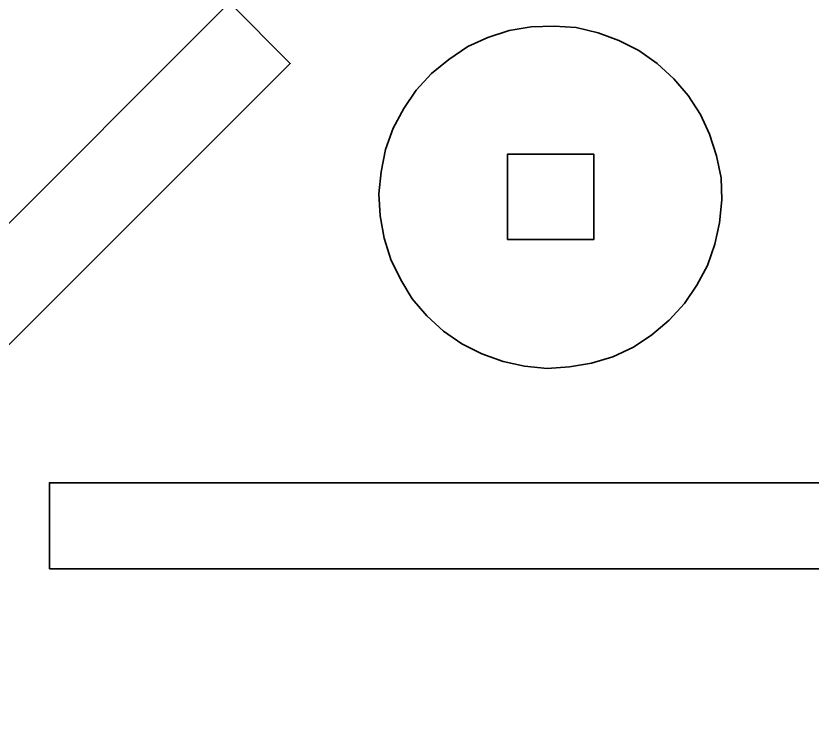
# Model space of a CAD drawing. Header units: centimetres. Extents: x -9.7 to 9.7, y -8.7 to 8.7.
# Drawn here: x 3.253 to 6.052, y 4.863 to 7.359 of the extents above; entities that cross this region are included whole.
import ezdxf

# ---------------------------------------------------------------- set-up
doc = ezdxf.new("R2010")
doc.units = ezdxf.units.CM
doc.header["$MEASUREMENT"] = 0
doc.layers.add('layer 1', color=7, linetype='Continuous')

msp = doc.modelspace()

# ---------------------------------------------------------------- linework, layer by layer
at = {"layer": 'layer 1', "color": 250, "lineweight": 35}
for points, knots in [([(0.56542, 5.10215), (0.56542, 5.10215), (0.91914, 4.74574), (0.91914, 4.74574), (0.91914, 4.74574), (0.91914, 4.74574), (1.13083, 4.96012), (1.13083, 4.96012), (1.13083, 4.96012), (1.13083, 4.96012), (1.3452, 4.74574), (1.3452, 4.74574), (1.3452, 4.74574), (1.3452, 4.74574), (4.00346, 7.40669), (4.00346, 7.40669), (4.00346, 7.40669), (4.00346, 7.40669), (4.21784, 7.19231), (4.21784, 7.19231), (4.21784, 7.19231), (4.21784, 7.19231), (1.3452, 4.31968), (1.3452, 4.31968), (1.3452, 4.31968), (1.3452, 4.31968), (1.5569, 4.10798), (1.5569, 4.10798), (1.5569, 4.10798), (1.5569, 4.10798), (1.51938, 4.07581), (1.51938, 4.07581), (1.51938, 4.07581), (1.51938, 4.07581), (1.48187, 4.05171), (1.48187, 4.05171), (1.48187, 4.05171), (1.48187, 4.05171), (1.43631, 4.03562), (1.43631, 4.03562), (1.43631, 4.03562), (1.43631, 4.03562), (1.39075, 4.02222), (1.39075, 4.02222), (1.39075, 4.02222), (1.39075, 4.02222), (1.34252, 4.01954), (1.34252, 4.01954), (1.34252, 4.01954), (1.34252, 4.01954), (1.29697, 4.02222), (1.29697, 4.02222), (1.29697, 4.02222), (1.29697, 4.02222), (1.25142, 4.03562), (1.25142, 4.03562), (1.25142, 4.03562), (1.25142, 4.03562), (1.20853, 4.05171), (1.20853, 4.05171), (1.20853, 4.05171), (1.20853, 4.05171), (1.16834, 4.07849), (1.16834, 4.07849), (1.16834, 4.07849), (1.16834, 4.07849), (1.13083, 4.10798), (1.13083, 4.10798), (1.13083, 4.10798), (1.13083, 4.10798), (0.7771, 4.46169), (0.7771, 4.46169), (0.7771, 4.46169), (0.7771, 4.46169), (0.74228, 4.49386), (0.74228, 4.49386), (0.74228, 4.49386), (0.74228, 4.49386), (0.70207, 4.51796), (0.70207, 4.51796), (0.70207, 4.51796), (0.70207, 4.51796), (0.65652, 4.53672), (0.65652, 4.53672), (0.65652, 4.53672), (0.65652, 4.53672), (0.61096, 4.54745), (0.61096, 4.54745), (0.61096, 4.54745), (0.61096, 4.54745), (0.56542, 4.55013), (0.56542, 4.55013), (0.56542, 4.55013), (0.56542, 4.55013), (0.51718, 4.54477), (0.51718, 4.54477), (0.51718, 4.54477), (0.51718, 4.54477), (0.47163, 4.53672), (0.47163, 4.53672), (0.47163, 4.53672), (0.47163, 4.53672), (0.42874, 4.51796), (0.42874, 4.51796), (0.42874, 4.51796), (0.42874, 4.51796), (0.38855, 4.49386), (0.38855, 4.49386), (0.38855, 4.49386), (0.38855, 4.49386), (0.35104, 4.46169), (0.35104, 4.46169), (0.35104, 4.46169), (0.35104, 4.46169), (-0.1581, 3.95256), (-0.1581, 3.95256), (-0.1581, 3.95256), (-0.1581, 3.95256), (-0.19562, 3.92307), (-0.19562, 3.92307), (-0.19562, 3.92307), (-0.19562, 3.92307), (-0.24117, 3.90967), (-0.24117, 3.90967), (-0.24117, 3.90967), (-0.24117, 3.90967), (-0.28673, 3.90967), (-0.28673, 3.90967), (-0.28673, 3.90967), (-0.28673, 3.90967), (-0.33228, 3.92307), (-0.33228, 3.92307), (-0.33228, 3.92307), (-0.33228, 3.92307), (-0.3698, 3.95256), (-0.3698, 3.95256), (-0.3698, 3.95256), (-0.3698, 3.95256), (-0.3966, 3.99007), (-0.3966, 3.99007), (-0.3966, 3.99007), (-0.3966, 3.99007), (-0.41267, 4.03562), (-0.41267, 4.03562), (-0.41267, 4.03562), (-0.41267, 4.03562), (-0.41267, 4.08117), (-0.41267, 4.08117), (-0.41267, 4.08117), (-0.41267, 4.08117), (-0.3966, 4.12673), (-0.3966, 4.12673), (-0.3966, 4.12673), (-0.3966, 4.12673), (-0.3698, 4.16425), (-0.3698, 4.16425), (-0.3698, 4.16425), (-0.3698, 4.16425), (0.56542, 5.10215), (0.56542, 5.10215)], [0, 0, 0, 0, 0.0243902, 0.0243902, 0.0243902, 0.0243902, 0.0487805, 0.0487805, 0.0487805, 0.0487805, 0.0731707, 0.0731707, 0.0731707, 0.0731707, 0.097561, 0.097561, 0.097561, 0.097561, 0.1219512, 0.1219512, 0.1219512, 0.1219512, 0.1463415, 0.1463415, 0.1463415, 0.1463415, 0.1707317, 0.1707317, 0.1707317, 0.1707317, 0.195122, 0.195122, 0.195122, 0.195122, 0.2195122, 0.2195122, 0.2195122, 0.2195122, 0.2439024, 0.2439024, 0.2439024, 0.2439024, 0.2682927, 0.2682927, 0.2682927, 0.2682927, 0.2926829, 0.2926829, 0.2926829, 0.2926829, 0.3170732, 0.3170732, 0.3170732, 0.3170732, 0.3414634, 0.3414634, 0.3414634, 0.3414634, 0.3658537, 0.3658537, 0.3658537, 0.3658537, 0.3902439, 0.3902439, 0.3902439, 0.3902439, 0.4146341, 0.4146341, 0.4146341, 0.4146341, 0.4390244, 0.4390244, 0.4390244, 0.4390244, 0.4634146, 0.4634146, 0.4634146, 0.4634146, 0.4878049, 0.4878049, 0.4878049, 0.4878049, 0.5121951, 0.5121951, 0.5121951, 0.5121951, 0.5365854, 0.5365854, 0.5365854, 0.5365854, 0.5609756, 0.5609756, 0.5609756, 0.5609756, 0.5853659, 0.5853659, 0.5853659, 0.5853659, 0.6097561, 0.6097561, 0.6097561, 0.6097561, 0.6341463, 0.6341463, 0.6341463, 0.6341463, 0.6585366, 0.6585366, 0.6585366, 0.6585366, 0.6829268, 0.6829268, 0.6829268, 0.6829268, 0.7073171, 0.7073171, 0.7073171, 0.7073171, 0.7317073, 0.7317073, 0.7317073, 0.7317073, 0.7560976, 0.7560976, 0.7560976, 0.7560976, 0.7804878, 0.7804878, 0.7804878, 0.7804878, 0.804878, 0.804878, 0.804878, 0.804878, 0.8292683, 0.8292683, 0.8292683, 0.8292683, 0.8536585, 0.8536585, 0.8536585, 0.8536585, 0.8780488, 0.8780488, 0.8780488, 0.8780488, 0.902439, 0.902439, 0.902439, 0.902439, 0.9268293, 0.9268293, 0.9268293, 0.9268293, 0.9512195, 0.9512195, 0.9512195, 0.9512195, 1, 1, 1, 1]), ([(5.54965, 6.28926), (5.54965, 6.28926), (5.48801, 6.23833), (5.48801, 6.23833), (5.48801, 6.23833), (5.48801, 6.23833), (5.4237, 6.19547), (5.4237, 6.19547), (5.4237, 6.19547), (5.4237, 6.19547), (5.35135, 6.16062), (5.35135, 6.16062), (5.35135, 6.16062), (5.35135, 6.16062), (5.27632, 6.13918), (5.27632, 6.13918), (5.27632, 6.13918), (5.27632, 6.13918), (5.19861, 6.12578), (5.19861, 6.12578), (5.19861, 6.12578), (5.19861, 6.12578), (5.1209, 6.12042), (5.1209, 6.12042), (5.1209, 6.12042), (5.1209, 6.12042), (5.0405, 6.12846), (5.0405, 6.12846), (5.0405, 6.12846), (5.0405, 6.12846), (4.96547, 6.14454), (4.96547, 6.14454), (4.96547, 6.14454), (4.96547, 6.14454), (4.89044, 6.17135), (4.89044, 6.17135), (4.89044, 6.17135), (4.89044, 6.17135), (4.82077, 6.20617), (4.82077, 6.20617), (4.82077, 6.20617), (4.82077, 6.20617), (4.75646, 6.25173), (4.75646, 6.25173), (4.75646, 6.25173), (4.75646, 6.25173), (4.6975, 6.30533), (4.6975, 6.30533), (4.6975, 6.30533), (4.6975, 6.30533), (4.64659, 6.36428), (4.64659, 6.36428), (4.64659, 6.36428), (4.64659, 6.36428), (4.60639, 6.43127), (4.60639, 6.43127), (4.60639, 6.43127), (4.60639, 6.43127), (4.57156, 6.50363), (4.57156, 6.50363), (4.57156, 6.50363), (4.57156, 6.50363), (4.54744, 6.57865), (4.54744, 6.57865), (4.54744, 6.57865), (4.54744, 6.57865), (4.53404, 6.65636), (4.53404, 6.65636), (4.53404, 6.65636), (4.53404, 6.65636), (4.52868, 6.73409), (4.52868, 6.73409), (4.52868, 6.73409), (4.52868, 6.73409), (4.53672, 6.81179), (4.53672, 6.81179), (4.53672, 6.81179), (4.53672, 6.81179), (4.5528, 6.8895), (4.5528, 6.8895), (4.5528, 6.8895), (4.5528, 6.8895), (4.5796, 6.96454), (4.5796, 6.96454), (4.5796, 6.96454), (4.5796, 6.96454), (4.61711, 7.0342), (4.61711, 7.0342), (4.61711, 7.0342), (4.61711, 7.0342), (4.65999, 7.09851), (4.65999, 7.09851), (4.65999, 7.09851), (4.65999, 7.09851), (4.71358, 7.15747), (4.71358, 7.15747), (4.71358, 7.15747), (4.71358, 7.15747), (4.77521, 7.2057), (4.77521, 7.2057), (4.77521, 7.2057), (4.77521, 7.2057), (4.84221, 7.25126), (4.84221, 7.25126), (4.84221, 7.25126), (4.84221, 7.25126), (4.91188, 7.28341), (4.91188, 7.28341), (4.91188, 7.28341), (4.91188, 7.28341), (4.98691, 7.30754), (4.98691, 7.30754), (4.98691, 7.30754), (4.98691, 7.30754), (5.06462, 7.32093), (5.06462, 7.32093), (5.06462, 7.32093), (5.06462, 7.32093), (5.14501, 7.32361), (5.14501, 7.32361), (5.14501, 7.32361), (5.14501, 7.32361), (5.22272, 7.31825), (5.22272, 7.31825), (5.22272, 7.31825), (5.22272, 7.31825), (5.30044, 7.2995), (5.30044, 7.2995), (5.30044, 7.2995), (5.30044, 7.2995), (5.37279, 7.27269), (5.37279, 7.27269), (5.37279, 7.27269), (5.37279, 7.27269), (5.44246, 7.23786), (5.44246, 7.23786), (5.44246, 7.23786), (5.44246, 7.23786), (5.50677, 7.19231), (5.50677, 7.19231), (5.50677, 7.19231), (5.50677, 7.19231), (5.56573, 7.13871), (5.56573, 7.13871), (5.56573, 7.13871), (5.56573, 7.13871), (5.61664, 7.07977), (5.61664, 7.07977), (5.61664, 7.07977), (5.61664, 7.07977), (5.65952, 7.01276), (5.65952, 7.01276), (5.65952, 7.01276), (5.65952, 7.01276), (5.69167, 6.94309), (5.69167, 6.94309), (5.69167, 6.94309), (5.69167, 6.94309), (5.71579, 6.86806), (5.71579, 6.86806), (5.71579, 6.86806), (5.71579, 6.86806), (5.73187, 6.79035), (5.73187, 6.79035), (5.73187, 6.79035), (5.73187, 6.79035), (5.73455, 6.71264), (5.73455, 6.71264), (5.73455, 6.71264), (5.73455, 6.71264), (5.72651, 6.63226), (5.72651, 6.63226), (5.72651, 6.63226), (5.72651, 6.63226), (5.71043, 6.55723), (5.71043, 6.55723), (5.71043, 6.55723), (5.71043, 6.55723), (5.68363, 6.48218), (5.68363, 6.48218), (5.68363, 6.48218), (5.68363, 6.48218), (5.64612, 6.41252), (5.64612, 6.41252), (5.64612, 6.41252), (5.64612, 6.41252), (5.60324, 6.3482), (5.60324, 6.3482), (5.60324, 6.3482), (5.60324, 6.3482), (5.54965, 6.28926), (5.54965, 6.28926)], [0, 0, 0, 0, 0.0204082, 0.0204082, 0.0204082, 0.0204082, 0.0408163, 0.0408163, 0.0408163, 0.0408163, 0.0612245, 0.0612245, 0.0612245, 0.0612245, 0.0816327, 0.0816327, 0.0816327, 0.0816327, 0.1020408, 0.1020408, 0.1020408, 0.1020408, 0.122449, 0.122449, 0.122449, 0.122449, 0.1428571, 0.1428571, 0.1428571, 0.1428571, 0.1632653, 0.1632653, 0.1632653, 0.1632653, 0.1836735, 0.1836735, 0.1836735, 0.1836735, 0.2040816, 0.2040816, 0.2040816, 0.2040816, 0.2244898, 0.2244898, 0.2244898, 0.2244898, 0.244898, 0.244898, 0.244898, 0.244898, 0.2653061, 0.2653061, 0.2653061, 0.2653061, 0.2857143, 0.2857143, 0.2857143, 0.2857143, 0.3061224, 0.3061224, 0.3061224, 0.3061224, 0.3265306, 0.3265306, 0.3265306, 0.3265306, 0.3469388, 0.3469388, 0.3469388, 0.3469388, 0.3673469, 0.3673469, 0.3673469, 0.3673469, 0.3877551, 0.3877551, 0.3877551, 0.3877551, 0.4081633, 0.4081633, 0.4081633, 0.4081633, 0.4285714, 0.4285714, 0.4285714, 0.4285714, 0.4489796, 0.4489796, 0.4489796, 0.4489796, 0.4693878, 0.4693878, 0.4693878, 0.4693878, 0.4897959, 0.4897959, 0.4897959, 0.4897959, 0.5102041, 0.5102041, 0.5102041, 0.5102041, 0.5306122, 0.5306122, 0.5306122, 0.5306122, 0.5510204, 0.5510204, 0.5510204, 0.5510204, 0.5714286, 0.5714286, 0.5714286, 0.5714286, 0.5918367, 0.5918367, 0.5918367, 0.5918367, 0.6122449, 0.6122449, 0.6122449, 0.6122449, 0.6326531, 0.6326531, 0.6326531, 0.6326531, 0.6530612, 0.6530612, 0.6530612, 0.6530612, 0.6734694, 0.6734694, 0.6734694, 0.6734694, 0.6938776, 0.6938776, 0.6938776, 0.6938776, 0.7142857, 0.7142857, 0.7142857, 0.7142857, 0.7346939, 0.7346939, 0.7346939, 0.7346939, 0.755102, 0.755102, 0.755102, 0.755102, 0.7755102, 0.7755102, 0.7755102, 0.7755102, 0.7959184, 0.7959184, 0.7959184, 0.7959184, 0.8163265, 0.8163265, 0.8163265, 0.8163265, 0.8367347, 0.8367347, 0.8367347, 0.8367347, 0.8571429, 0.8571429, 0.8571429, 0.8571429, 0.877551, 0.877551, 0.877551, 0.877551, 0.8979592, 0.8979592, 0.8979592, 0.8979592, 0.9183673, 0.9183673, 0.9183673, 0.9183673, 0.9387755, 0.9387755, 0.9387755, 0.9387755, 0.9591837, 0.9591837, 0.9591837, 0.9591837, 1, 1, 1, 1]), ([(4.98155, 6.57329), (4.98155, 6.57329), (5.28436, 6.57329), (5.28436, 6.57329), (5.28436, 6.57329), (5.28436, 6.57329), (5.28436, 6.87342), (5.28436, 6.87342), (5.28436, 6.87342), (5.28436, 6.87342), (4.98155, 6.87342), (4.98155, 6.87342), (4.98155, 6.87342), (4.98155, 6.87342), (4.98155, 6.57329), (4.98155, 6.57329)], [0, 0, 0, 0, 0.2, 0.2, 0.2, 0.2, 0.4, 0.4, 0.4, 0.4, 0.6, 0.6, 0.6, 0.6, 1, 1, 1, 1]), ([(3.37105, 5.41567), (3.37105, 5.41567), (3.37105, 5.71848), (3.37105, 5.71848), (3.37105, 5.71848), (3.37105, 5.71848), (8.78941, 5.71848), (8.78941, 5.71848), (8.78941, 5.71848), (8.78941, 5.71848), (8.78941, 6.14722), (8.78941, 6.14722), (8.78941, 6.14722), (8.78941, 6.14722), (8.87784, 6.11506), (8.87784, 6.11506), (8.87784, 6.11506), (8.87784, 6.11506), (8.96091, 6.05075), (8.96091, 6.05075), (8.96091, 6.05075), (8.96091, 6.05075), (9.03058, 5.95697), (9.03058, 5.95697), (9.03058, 5.95697), (9.03058, 5.95697), (9.08417, 5.83907), (9.08417, 5.83907), (9.08417, 5.83907), (9.08417, 5.83907), (9.11901, 5.70775), (9.11901, 5.70775), (9.11901, 5.70775), (9.11901, 5.70775), (9.12973, 5.56841), (9.12973, 5.56841), (9.12973, 5.56841), (9.12973, 5.56841), (9.11901, 5.42638), (9.11901, 5.42638), (9.11901, 5.42638), (9.11901, 5.42638), (9.08417, 5.29509), (9.08417, 5.29509), (9.08417, 5.29509), (9.08417, 5.29509), (9.03058, 5.17986), (9.03058, 5.17986), (9.03058, 5.17986), (9.03058, 5.17986), (8.96091, 5.08606), (8.96091, 5.08606), (8.96091, 5.08606), (8.96091, 5.08606), (8.87784, 5.02175), (8.87784, 5.02175), (8.87784, 5.02175), (8.87784, 5.02175), (8.78941, 4.9896), (8.78941, 4.9896), (8.78941, 4.9896), (8.78941, 4.9896), (8.78941, 5.41567), (8.78941, 5.41567), (8.78941, 5.41567), (8.78941, 5.41567), (3.37105, 5.41567), (3.37105, 5.41567)], [0, 0, 0, 0, 0.0555556, 0.0555556, 0.0555556, 0.0555556, 0.1111111, 0.1111111, 0.1111111, 0.1111111, 0.1666667, 0.1666667, 0.1666667, 0.1666667, 0.2222222, 0.2222222, 0.2222222, 0.2222222, 0.2777778, 0.2777778, 0.2777778, 0.2777778, 0.3333333, 0.3333333, 0.3333333, 0.3333333, 0.3888889, 0.3888889, 0.3888889, 0.3888889, 0.4444444, 0.4444444, 0.4444444, 0.4444444, 0.5, 0.5, 0.5, 0.5, 0.5555556, 0.5555556, 0.5555556, 0.5555556, 0.6111111, 0.6111111, 0.6111111, 0.6111111, 0.6666667, 0.6666667, 0.6666667, 0.6666667, 0.7222222, 0.7222222, 0.7222222, 0.7222222, 0.7777778, 0.7777778, 0.7777778, 0.7777778, 0.8333333, 0.8333333, 0.8333333, 0.8333333, 0.8888889, 0.8888889, 0.8888889, 0.8888889, 1, 1, 1, 1])]:
    msp.add_open_spline(points, degree=3, knots=knots, dxfattribs=at)

doc.saveas('drawing.dxf')
